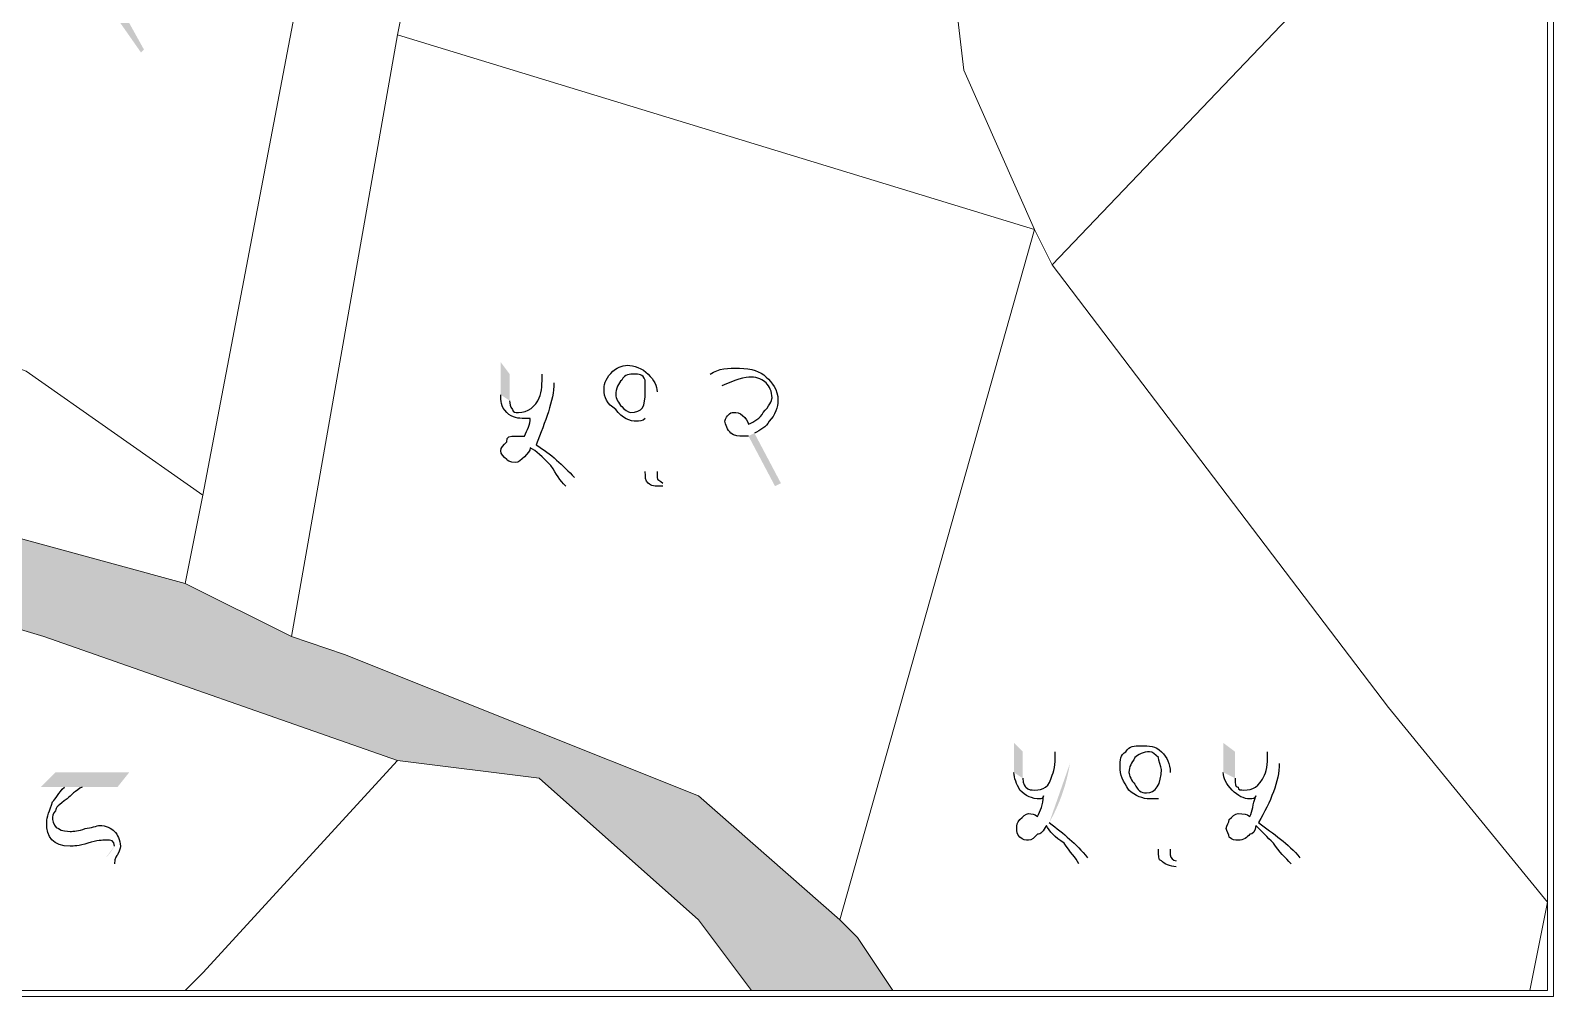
# Model space of a CAD drawing. Header units: metres. Extents: x 345912 to 349030, y 3061206 to 3061792.
# Drawn here: x 346943.63 to 346969.87, y 3061317.05 to 3061333.69 of the extents above; entities that cross this region are included whole.
import ezdxf

# ---------------------------------------------------------------- set-up
doc = ezdxf.new("R2010")
doc.units = ezdxf.units.M
doc.header["$MEASUREMENT"] = 0
doc.layers.add('PDF4_Geometry', color=7, linetype='Continuous')
doc.layers.add('PDF4_Solid Fills', color=7, linetype='Continuous')

msp = doc.modelspace()

# ---------------------------------------------------------------- hatches: boundary and pattern name
at = {"layer": 'PDF4_Solid Fills', "true_color": 0xc3c3c3, "transparency": 33554531}
h = msp.add_hatch(color=9, dxfattribs=at)
h.paths.add_polyline_path([(346861.86867, 3061355.56042), (346855.77267, 3061355.25562), (346854.85827, 3061364.39962), (346853.94387, 3061369.58122), (346859.73507, 3061370.80042), (346860.03987, 3061370.80042), (346860.95427, 3061365.61882), (346861.25907, 3061361.65642)], flags=0)
h.paths.add_polyline_path([(346864.00227, 3061332.39562), (346857.60147, 3061332.09083), (346856.68707, 3061342.14922), (346863.08787, 3061342.14922)], flags=0)
h.paths.add_polyline_path([(346838.09427, 3061366.83802), (346831.99827, 3061365.61882), (346831.08387, 3061365.31402), (346823.46387, 3061364.09482), (346814.01507, 3061362.26602), (346813.71028, 3061362.26602), (346791.45988, 3061357.99882), (346792.37427, 3061364.09482), (346811.27187, 3061367.75243), (346820.72067, 3061369.27642), (346829.55987, 3061371.10522), (346838.70387, 3061372.62922)], flags=0)
h.paths.add_polyline_path([(346867.65987, 3061372.32442), (346864.30707, 3061371.71482), (346864.30707, 3061372.01962), (346864.00227, 3061374.76282), (346867.35507, 3061375.37243)], flags=0)
h.paths.add_polyline_path([(346853.94387, 3061369.58122), (346845.71427, 3061368.05722), (346845.40947, 3061368.05722), (346845.10467, 3061368.05722), (346844.49507, 3061367.75243), (346838.09427, 3061366.83802), (346838.70387, 3061372.62922), (346849.06707, 3061374.76282), (346849.37187, 3061374.76282), (346849.67667, 3061375.06762), (346849.98147, 3061375.06762), (346850.28627, 3061375.06762), (346852.72467, 3061375.67722)], flags=0)
h.paths.add_polyline_path([(346859.73507, 3061370.80042), (346853.94387, 3061369.58122), (346852.72467, 3061375.67722), (346856.99187, 3061376.59162), (346858.82067, 3061376.89642), (346859.43027, 3061371.10522)], flags=0)
h.paths.add_polyline_path([(346864.00227, 3061374.76282), (346864.30707, 3061372.01962), (346864.30707, 3061371.71482), (346859.73507, 3061370.80042), (346859.43027, 3061371.10522), (346858.82067, 3061376.89642), (346860.95427, 3061377.20123), (346863.69747, 3061377.50603), (346863.69747, 3061376.89642)], flags=0)
h.paths.add_polyline_path([(346867.35507, 3061375.37243), (346864.00227, 3061374.76282), (346863.69747, 3061376.89642), (346863.69747, 3061377.50603), (346867.05027, 3061378.11562)], flags=0)
h.paths.add_polyline_path([(346956.05188, 3061317.15562), (346955.13748, 3061318.37482), (346952.39427, 3061320.81322), (346949.95587, 3061321.11802), (346943.85987, 3061323.25162), (346934.71587, 3061325.99482), (346928.01028, 3061327.51882), (346922.82867, 3061327.51882), (346919.78067, 3061327.21402), (346917.64707, 3061326.29962), (346909.41747, 3061322.03243), (346903.32147, 3061317.76522), (346901.18787, 3061317.15562), (346787.49747, 3061317.15562), (346787.19267, 3061318.37482), (346787.19267, 3061320.50842), (346788.10707, 3061333.91962), (346788.41187, 3061335.74842), (346788.41187, 3061342.14922), (346788.71668, 3061350.37882), (346789.63107, 3061357.08442), (346790.54547, 3061360.74202), (346790.54547, 3061366.22842), (346791.45988, 3061369.58122), (346794.50787, 3061379.03002), (346793.89827, 3061382.07802), (346793.59348, 3061382.99243), (346790.54547, 3061391.83162), (346787.19267, 3061402.80443), (346782.92547, 3061416.52042), (346782.92547, 3061419.87322), (346782.92547, 3061427.18843), (346780.18227, 3061437.55162), (346778.04867, 3061448.82923), (346775.30547, 3061457.36363), (346773.78147, 3061460.41162), (346770.73347, 3061464.06923), (346767.07587, 3061467.72682), (346763.11347, 3061473.51802), (346756.40787, 3061482.66203), (346754.88388, 3061486.31962), (346748.78787, 3061488.45322), (346744.82547, 3061489.36763), (346745.73987, 3061490.58682), (346754.57907, 3061487.84363), (346755.18867, 3061488.75802), (346754.57907, 3061494.24442), (346751.22627, 3061506.13162), (346747.56867, 3061512.83722), (346749.39748, 3061514.05643), (346753.35987, 3061506.43643), (346754.57907, 3061501.86442), (346756.71267, 3061492.72042), (346757.32227, 3061484.79563), (346760.37028, 3061481.13802), (346761.89427, 3061478.39483), (346767.07587, 3061470.77483), (346772.56227, 3061464.37402), (346775.00067, 3061461.02123), (346778.04867, 3061454.62042), (346780.18227, 3061447.00042), (346780.79187, 3061442.42843), (346784.44948, 3061428.10282), (346785.05907, 3061419.87322), (346785.36387, 3061417.13002), (346789.93587, 3061400.67083), (346795.11747, 3061386.04042), (346796.03187, 3061382.07802), (346795.42227, 3061375.67722), (346792.67907, 3061367.14282), (346792.37427, 3061364.09482), (346791.45988, 3061357.99882), (346791.15507, 3061353.73162), (346790.24067, 3061345.19722), (346789.93587, 3061333.61482), (346789.93587, 3061332.70042), (346789.63107, 3061331.48123), (346789.32628, 3061325.69002), (346789.02147, 3061321.42283), (346789.32628, 3061318.98443), (346789.63107, 3061317.15562), (346895.09187, 3061317.15562), (346896.00627, 3061317.46042), (346900.57827, 3061318.67962), (346905.45507, 3061320.81322), (346908.80787, 3061323.25162), (346916.12308, 3061327.21402), (346916.73267, 3061327.51882), (346917.64707, 3061327.82362), (346920.69507, 3061328.73802), (346927.70547, 3061328.73802), (346936.23988, 3061326.90923), (346946.29828, 3061324.16603), (346948.12707, 3061323.25162), (346949.04147, 3061322.94682), (346955.13748, 3061320.50842), (346957.57587, 3061318.37482), (346957.88067, 3061318.07002), (346958.49028, 3061317.15562)], flags=0)
h.paths.add_polyline_path([(346863.08787, 3061342.14922), (346856.68707, 3061342.14922), (346855.77267, 3061355.25562), (346861.86867, 3061355.56042), (346862.17347, 3061353.73162), (346862.78307, 3061343.97802)], flags=0)
h = msp.add_hatch(color=9, dxfattribs=at)
h.paths.add_polyline_path([(346861.86867, 3061355.56042), (346855.77267, 3061355.25562), (346854.85827, 3061364.39962), (346853.94387, 3061369.58122), (346859.73507, 3061370.80042), (346860.03987, 3061370.80042), (346860.95427, 3061365.61882), (346861.25907, 3061361.65642)], flags=0)
h.paths.add_polyline_path([(346864.00227, 3061332.39562), (346857.60147, 3061332.09083), (346856.68707, 3061342.14922), (346863.08787, 3061342.14922)], flags=0)
h.paths.add_polyline_path([(346838.09427, 3061366.83802), (346831.99827, 3061365.61882), (346831.08387, 3061365.31402), (346823.46387, 3061364.09482), (346814.01507, 3061362.26602), (346813.71028, 3061362.26602), (346791.45988, 3061357.99882), (346792.37427, 3061364.09482), (346811.27187, 3061367.75243), (346820.72067, 3061369.27642), (346829.55987, 3061371.10522), (346838.70387, 3061372.62922)], flags=0)
h.paths.add_polyline_path([(346867.65987, 3061372.32442), (346864.30707, 3061371.71482), (346864.30707, 3061372.01962), (346864.00227, 3061374.76282), (346867.35507, 3061375.37243)], flags=0)
h.paths.add_polyline_path([(346853.94387, 3061369.58122), (346845.71427, 3061368.05722), (346845.40947, 3061368.05722), (346845.10467, 3061368.05722), (346844.49507, 3061367.75243), (346838.09427, 3061366.83802), (346838.70387, 3061372.62922), (346849.06707, 3061374.76282), (346849.37187, 3061374.76282), (346849.67667, 3061375.06762), (346849.98147, 3061375.06762), (346850.28627, 3061375.06762), (346852.72467, 3061375.67722)], flags=0)
h.paths.add_polyline_path([(346859.73507, 3061370.80042), (346853.94387, 3061369.58122), (346852.72467, 3061375.67722), (346856.99187, 3061376.59162), (346858.82067, 3061376.89642), (346859.43027, 3061371.10522)], flags=0)
h.paths.add_polyline_path([(346864.00227, 3061374.76282), (346864.30707, 3061372.01962), (346864.30707, 3061371.71482), (346859.73507, 3061370.80042), (346859.43027, 3061371.10522), (346858.82067, 3061376.89642), (346860.95427, 3061377.20123), (346863.69747, 3061377.50603), (346863.69747, 3061376.89642)], flags=0)
h.paths.add_polyline_path([(346867.35507, 3061375.37243), (346864.00227, 3061374.76282), (346863.69747, 3061376.89642), (346863.69747, 3061377.50603), (346867.05027, 3061378.11562)], flags=0)
h.paths.add_polyline_path([(346956.05188, 3061317.15562), (346955.13748, 3061318.37482), (346952.39427, 3061320.81322), (346949.95587, 3061321.11802), (346943.85987, 3061323.25162), (346934.71587, 3061325.99482), (346928.01028, 3061327.51882), (346922.82867, 3061327.51882), (346919.78067, 3061327.21402), (346917.64707, 3061326.29962), (346909.41747, 3061322.03243), (346903.32147, 3061317.76522), (346901.18787, 3061317.15562), (346787.49747, 3061317.15562), (346787.19267, 3061318.37482), (346787.19267, 3061320.50842), (346788.10707, 3061333.91962), (346788.41187, 3061335.74842), (346788.41187, 3061342.14922), (346788.71668, 3061350.37882), (346789.63107, 3061357.08442), (346790.54547, 3061360.74202), (346790.54547, 3061366.22842), (346791.45988, 3061369.58122), (346794.50787, 3061379.03002), (346793.89827, 3061382.07802), (346793.59348, 3061382.99243), (346790.54547, 3061391.83162), (346787.19267, 3061402.80443), (346782.92547, 3061416.52042), (346782.92547, 3061419.87322), (346782.92547, 3061427.18843), (346780.18227, 3061437.55162), (346778.04867, 3061448.82923), (346775.30547, 3061457.36363), (346773.78147, 3061460.41162), (346770.73347, 3061464.06923), (346767.07587, 3061467.72682), (346763.11347, 3061473.51802), (346756.40787, 3061482.66203), (346754.88388, 3061486.31962), (346748.78787, 3061488.45322), (346744.82547, 3061489.36763), (346745.73987, 3061490.58682), (346754.57907, 3061487.84363), (346755.18867, 3061488.75802), (346754.57907, 3061494.24442), (346751.22627, 3061506.13162), (346747.56867, 3061512.83722), (346749.39748, 3061514.05643), (346753.35987, 3061506.43643), (346754.57907, 3061501.86442), (346756.71267, 3061492.72042), (346757.32227, 3061484.79563), (346760.37028, 3061481.13802), (346761.89427, 3061478.39483), (346767.07587, 3061470.77483), (346772.56227, 3061464.37402), (346775.00067, 3061461.02123), (346778.04867, 3061454.62042), (346780.18227, 3061447.00042), (346780.79187, 3061442.42843), (346784.44948, 3061428.10282), (346785.05907, 3061419.87322), (346785.36387, 3061417.13002), (346789.93587, 3061400.67083), (346795.11747, 3061386.04042), (346796.03187, 3061382.07802), (346795.42227, 3061375.67722), (346792.67907, 3061367.14282), (346792.37427, 3061364.09482), (346791.45988, 3061357.99882), (346791.15507, 3061353.73162), (346790.24067, 3061345.19722), (346789.93587, 3061333.61482), (346789.93587, 3061332.70042), (346789.63107, 3061331.48123), (346789.32628, 3061325.69002), (346789.02147, 3061321.42283), (346789.32628, 3061318.98443), (346789.63107, 3061317.15562), (346895.09187, 3061317.15562), (346896.00627, 3061317.46042), (346900.57827, 3061318.67962), (346905.45507, 3061320.81322), (346908.80787, 3061323.25162), (346916.12308, 3061327.21402), (346916.73267, 3061327.51882), (346917.64707, 3061327.82362), (346920.69507, 3061328.73802), (346927.70547, 3061328.73802), (346936.23988, 3061326.90923), (346946.29828, 3061324.16603), (346948.12707, 3061323.25162), (346949.04147, 3061322.94682), (346955.13748, 3061320.50842), (346957.57587, 3061318.37482), (346957.88067, 3061318.07002), (346958.49028, 3061317.15562)], flags=0)
h.paths.add_polyline_path([(346863.08787, 3061342.14922), (346856.68707, 3061342.14922), (346855.77267, 3061355.25562), (346861.86867, 3061355.56042), (346862.17347, 3061353.73162), (346862.78307, 3061343.97802)], flags=0)
at = {"layer": 'PDF4_Solid Fills', "transparency": 33554559}
h = msp.add_hatch(color=256, dxfattribs=at)
h.paths.add_polyline_path([(346941.57387, 3061335.24042), (346941.77707, 3061335.08802)], flags=0)
h.paths.add_polyline_path([(346942.13267, 3061333.46242), (346941.98027, 3061333.31002)], flags=0)
h.paths.add_polyline_path([(346940.81187, 3061334.88482), (346940.81187, 3061335.44362), (346941.01507, 3061335.24042), (346941.01507, 3061334.78322)], flags=0)
h.paths.add_polyline_path([(346943.55507, 3061334.88482), (346943.55507, 3061333.56402)], flags=0)
h.paths.add_polyline_path([(346943.60587, 3061333.36082), (346943.60587, 3061333.31002)], flags=0)
h.paths.add_polyline_path([(346944.72347, 3061335.13882), (346944.46947, 3061335.34202), (346944.92667, 3061335.34202)], flags=0)
h.paths.add_polyline_path([(346945.33307, 3061333.81802), (346945.58707, 3061333.36082), (346945.53627, 3061333.31002), (346945.18067, 3061333.81802)], flags=0)
h.paths.add_polyline_path([(346944.87587, 3061334.52922), (346944.62187, 3061334.73242), (346945.18067, 3061334.73242)], flags=0)
h = msp.add_hatch(color=256, dxfattribs=at)
h.paths.add_polyline_path([(346952.44508, 3061327.77284), (346952.64828, 3061327.62044)], flags=0)
h.paths.add_polyline_path([(346953.00388, 3061325.99484), (346952.85148, 3061325.84244)], flags=0)
h.paths.add_polyline_path([(346951.73388, 3061327.41724), (346951.73388, 3061327.97604), (346951.88628, 3061327.77284), (346951.88628, 3061327.31564)], flags=0)
h.paths.add_polyline_path([(346954.42628, 3061327.46804), (346954.42628, 3061326.09644)], flags=0)
h.paths.add_polyline_path([(346954.52788, 3061325.89324), (346954.52788, 3061325.84244)], flags=0)
h.paths.add_polyline_path([(346955.54388, 3061327.56964), (346955.34068, 3061327.77284)], flags=0)
h.paths.add_polyline_path([(346956.10268, 3061326.75684), (346956.55988, 3061325.89324), (346956.45828, 3061325.84244), (346956.00108, 3061326.70604)], flags=0)
h = msp.add_hatch(color=256, dxfattribs=at)
h.paths.add_polyline_path([(346961.28427, 3061321.27042), (346961.53827, 3061321.06722)], flags=0)
h.paths.add_polyline_path([(346961.18267, 3061320.05122, 0.08894398), (346961.53827, 3061321.06722)], flags=0)
h.paths.add_polyline_path([(346961.84307, 3061319.44162), (346961.69067, 3061319.34002)], flags=0)
h.paths.add_polyline_path([(346960.57307, 3061320.91482), (346960.57307, 3061321.42282), (346960.72547, 3061321.27042), (346960.72547, 3061320.81322)], flags=0)
h.paths.add_polyline_path([(346963.26547, 3061320.91482), (346963.26547, 3061319.59402)], flags=0)
h.paths.add_polyline_path([(346963.36707, 3061319.39082), (346963.36707, 3061319.28922)], flags=0)
h.paths.add_polyline_path([(346964.94187, 3061321.27042), (346965.14507, 3061321.06722)], flags=0)
h.paths.add_polyline_path([(346965.50067, 3061319.44162), (346965.34827, 3061319.34002)], flags=0)
h.paths.add_polyline_path([(346964.17987, 3061320.91482), (346964.17987, 3061321.42282), (346964.38307, 3061321.27042), (346964.38307, 3061320.81322)], flags=0)
h = msp.add_hatch(color=256, dxfattribs=at)
h.paths.add_polyline_path([(346941.06587, 3061320.66084), (346941.06587, 3061319.34004)], flags=0)
h.paths.add_polyline_path([(346941.16747, 3061319.13684), (346941.16747, 3061319.08604)], flags=0)
h.paths.add_polyline_path([(346944.21547, 3061320.66084), (346943.80907, 3061320.66084), (346944.06307, 3061320.91484), (346945.33307, 3061320.91484), (346945.12987, 3061320.66084), (346944.52027, 3061320.66084)], flags=0)
h.paths.add_polyline_path([(346945.07907, 3061319.34004), (346944.92667, 3061319.44164)], flags=0)
h.paths.add_polyline_path([(346944.92667, 3061319.44164, 0.07278312), (346945.07907, 3061319.64484)], flags=0)

# ---------------------------------------------------------------- linework, layer by layer
at = {"layer": 'PDF4_Geometry', "lineweight": 13}
msp.add_lwpolyline([(346742.03148, 3061540.87883), (346969.86948, 3061540.87883), (346969.86948, 3061317.05403), (346742.03148, 3061317.05403)], close=True, dxfattribs=at)
at = {"layer": 'PDF4_Geometry', "lineweight": 9}
for points in [[(346940.81188, 3061343.97803), (346941.42147, 3061343.67322), (346942.03107, 3061343.67322), (346942.33587, 3061343.36844), (346942.64068, 3061343.36844), (346949.65107, 3061340.32042), (346951.17508, 3061339.71083), (346949.95587, 3061333.61483), (346948.12707, 3061323.25164), (346946.29827, 3061324.16602), (346946.60308, 3061325.69004), (346949.04147, 3061338.49164), (346936.84948, 3061343.97803), (346937.15427, 3061345.50203)], [(346940.81188, 3061343.97803), (346941.42147, 3061343.67322), (346942.03107, 3061343.67322), (346942.33587, 3061343.36844), (346942.64068, 3061343.36844), (346949.65107, 3061340.32042), (346951.17508, 3061339.71083), (346949.95587, 3061333.61483), (346948.12707, 3061323.25164), (346946.29827, 3061324.16602), (346946.60308, 3061325.69004), (346949.04147, 3061338.49164), (346936.84948, 3061343.97803), (346937.15427, 3061345.50203)], [(346946.60308, 3061325.69004), (346943.55508, 3061327.82363), (346937.76387, 3061329.95724), (346939.59267, 3061338.79643), (346937.76387, 3061339.40602), (346937.76387, 3061339.71083), (346936.84948, 3061343.97803), (346949.04147, 3061338.49164)], [(346946.60308, 3061325.69004), (346943.55508, 3061327.82363), (346937.76387, 3061329.95724), (346939.59267, 3061338.79643), (346937.76387, 3061339.40602), (346937.76387, 3061339.71083), (346936.84948, 3061343.97803), (346949.04147, 3061338.49164)], [(346955.44228, 3061338.79643), (346959.09987, 3061338.18683), (346959.70948, 3061333.00523), (346960.92867, 3061330.26203), (346949.95587, 3061333.61483), (346951.17508, 3061339.71083)], [(346955.44228, 3061338.79643), (346959.09987, 3061338.18683), (346959.70948, 3061333.00523), (346960.92867, 3061330.26203), (346949.95587, 3061333.61483), (346951.17508, 3061339.71083)], [(346969.76788, 3061318.67963), (346967.02468, 3061322.03243), (346961.23348, 3061329.65243), (346967.63427, 3061336.35803), (346967.93908, 3061336.66284), (346969.76788, 3061338.79643)], [(346969.76788, 3061318.67963), (346967.02468, 3061322.03243), (346961.23348, 3061329.65243), (346967.63427, 3061336.35803), (346967.93908, 3061336.66284), (346969.76788, 3061338.79643)], [(346961.53827, 3061337.57724), (346967.63427, 3061336.35803), (346961.23348, 3061329.65243), (346960.92867, 3061330.26203), (346959.70948, 3061333.00523), (346959.09987, 3061338.18683)], [(346961.53827, 3061337.57724), (346967.63427, 3061336.35803), (346961.23348, 3061329.65243), (346960.92867, 3061330.26203), (346959.70948, 3061333.00523), (346959.09987, 3061338.18683)], [(346960.92867, 3061330.26203), (346957.57587, 3061318.37483), (346955.13748, 3061320.50844), (346949.04147, 3061322.94683), (346948.12707, 3061323.25164), (346949.95587, 3061333.61483)], [(346960.92867, 3061330.26203), (346957.57587, 3061318.37483), (346955.13748, 3061320.50844), (346949.04147, 3061322.94683), (346948.12707, 3061323.25164), (346949.95587, 3061333.61483)], [(346936.54468, 3061330.26203), (346937.76387, 3061329.95724), (346943.55508, 3061327.82363), (346946.60308, 3061325.69004), (346946.29827, 3061324.16602), (346936.23987, 3061326.90923), (346927.70547, 3061328.73803), (346920.69508, 3061328.73803), (346917.64707, 3061327.82363), (346916.73267, 3061327.51884), (346916.12308, 3061331.78602), (346917.64707, 3061332.09083), (346925.26707, 3061332.39564), (346932.58228, 3061331.17643)], [(346936.54468, 3061330.26203), (346937.76387, 3061329.95724), (346943.55508, 3061327.82363), (346946.60308, 3061325.69004), (346946.29827, 3061324.16602), (346936.23987, 3061326.90923), (346927.70547, 3061328.73803), (346920.69508, 3061328.73803), (346917.64707, 3061327.82363), (346916.73267, 3061327.51884), (346916.12308, 3061331.78602), (346917.64707, 3061332.09083), (346925.26707, 3061332.39564), (346932.58228, 3061331.17643)], [(346961.23348, 3061329.65243), (346967.02468, 3061322.03243), (346969.76788, 3061318.67963), (346969.46308, 3061317.15564), (346958.49028, 3061317.15564), (346957.88068, 3061318.07004), (346957.57587, 3061318.37483), (346960.92867, 3061330.26203)], [(346961.23348, 3061329.65243), (346967.02468, 3061322.03243), (346969.76788, 3061318.67963), (346969.46308, 3061317.15564), (346958.49028, 3061317.15564), (346957.88068, 3061318.07004), (346957.57587, 3061318.37483), (346960.92867, 3061330.26203)], [(346949.95587, 3061321.11803), (346946.60308, 3061317.46042), (346946.29827, 3061317.15564), (346943.25028, 3061317.15564), (346939.28788, 3061318.98444), (346931.36308, 3061322.03243), (346924.65748, 3061322.94683), (346918.86628, 3061322.33724), (346913.68468, 3061317.15564), (346901.18788, 3061317.15564), (346903.32147, 3061317.76523), (346909.41748, 3061322.03243), (346917.64707, 3061326.29963), (346919.78068, 3061327.21403), (346922.82867, 3061327.51884), (346928.01028, 3061327.51884), (346934.71587, 3061325.99483), (346943.85987, 3061323.25164)], [(346949.95587, 3061321.11803), (346946.60308, 3061317.46042), (346946.29827, 3061317.15564), (346943.25028, 3061317.15564), (346939.28788, 3061318.98444), (346931.36308, 3061322.03243), (346924.65748, 3061322.94683), (346918.86628, 3061322.33724), (346913.68468, 3061317.15564), (346901.18788, 3061317.15564), (346903.32147, 3061317.76523), (346909.41748, 3061322.03243), (346917.64707, 3061326.29963), (346919.78068, 3061327.21403), (346922.82867, 3061327.51884), (346928.01028, 3061327.51884), (346934.71587, 3061325.99483), (346943.85987, 3061323.25164)], [(346946.29827, 3061317.15564), (346946.60308, 3061317.46042), (346949.95587, 3061321.11803), (346952.39427, 3061320.81322), (346955.13748, 3061318.37483), (346956.05188, 3061317.15564)], [(346946.29827, 3061317.15564), (346946.60308, 3061317.46042), (346949.95587, 3061321.11803), (346952.39427, 3061320.81322), (346955.13748, 3061318.37483), (346956.05188, 3061317.15564)], [(346969.46308, 3061317.15564), (346969.76788, 3061318.67963), (346969.76788, 3061317.15564)], [(346969.46308, 3061317.15564), (346969.76788, 3061318.67963), (346969.76788, 3061317.15564)]]:
    msp.add_lwpolyline(points, close=True, dxfattribs=at)
msp.add_lwpolyline([(346920.69507, 3061328.73802), (346927.70547, 3061328.73802), (346936.23988, 3061326.90923), (346946.29828, 3061324.16603), (346948.12707, 3061323.25162), (346949.04147, 3061322.94682), (346955.13748, 3061320.50842), (346957.57587, 3061318.37482), (346957.88067, 3061318.07002), (346958.49028, 3061317.15562), (346956.05188, 3061317.15562), (346955.13748, 3061318.37482), (346952.39427, 3061320.81322), (346949.95587, 3061321.11802), (346943.85987, 3061323.25162), (346934.71587, 3061325.99482), (346928.01028, 3061327.51882), (346922.82867, 3061327.51882)], dxfattribs=at)
msp.add_lwpolyline([(346920.69507, 3061328.73802), (346927.70547, 3061328.73802), (346936.23988, 3061326.90923), (346946.29828, 3061324.16603), (346948.12707, 3061323.25162), (346949.04147, 3061322.94682), (346955.13748, 3061320.50842), (346957.57587, 3061318.37482), (346957.88067, 3061318.07002), (346958.49028, 3061317.15562), (346956.05188, 3061317.15562), (346955.13748, 3061318.37482), (346952.39427, 3061320.81322), (346949.95587, 3061321.11802), (346943.85987, 3061323.25162), (346934.71587, 3061325.99482), (346928.01028, 3061327.51882), (346922.82867, 3061327.51882)], dxfattribs=at)
at = {"layer": 'PDF4_Geometry', "lineweight": 25}
for points in [[(346952.39428, 3061327.36644), (346952.44508, 3061327.46804), (346952.44508, 3061327.62044), (346952.44508, 3061327.77284)], [(346953.51188, 3061327.51884), (346953.51188, 3061327.62044), (346953.56268, 3061327.72204), (346953.66428, 3061327.82364)], [(346953.66428, 3061327.82364), (346953.71508, 3061327.87444), (346953.81668, 3061327.92524), (346953.91828, 3061327.92524)], [(346954.01988, 3061327.77284), (346953.96908, 3061327.77284), (346953.86748, 3061327.77284), (346953.81668, 3061327.67124)], [(346953.91828, 3061327.92524), (346954.01988, 3061327.92524), (346954.17228, 3061327.87444), (346954.27388, 3061327.77284)], [(346954.22308, 3061327.67124), (346954.17228, 3061327.77284), (346954.12148, 3061327.77284), (346954.01988, 3061327.77284)], [(346954.27388, 3061327.77284), (346954.37548, 3061327.67124), (346954.42628, 3061327.56964), (346954.42628, 3061327.46804)], [(346955.34068, 3061327.77284), (346955.49308, 3061327.87444), (346955.64548, 3061327.87444), (346955.84868, 3061327.87444)], [(346956.05188, 3061327.72204), (346955.95028, 3061327.72204), (346955.74708, 3061327.67124), (346955.54388, 3061327.56964)], [(346955.84868, 3061327.87444), (346956.05188, 3061327.87444), (346956.20428, 3061327.82364), (346956.30588, 3061327.72204)], [(346956.30588, 3061327.62044), (346956.25508, 3061327.67124), (346956.15348, 3061327.72204), (346956.05188, 3061327.72204)], [(346956.30588, 3061327.72204), (346956.40748, 3061327.62044), (346956.50908, 3061327.51884), (346956.50908, 3061327.31564)], [(346951.83548, 3061327.11244), (346951.73388, 3061327.21404), (346951.73388, 3061327.31564), (346951.73388, 3061327.41724)], [(346952.64828, 3061327.62044), (346952.64828, 3061327.31564), (346952.49588, 3061326.96004), (346952.34348, 3061326.55364)], [(346953.71508, 3061327.16324), (346953.56268, 3061327.26484), (346953.51188, 3061327.36644), (346953.51188, 3061327.51884)], [(346953.81668, 3061327.67124), (346953.76588, 3061327.62044), (346953.71508, 3061327.51884), (346953.71508, 3061327.41724)], [(346953.71508, 3061327.41724), (346953.71508, 3061327.36644), (346953.76588, 3061327.26484), (346953.81668, 3061327.21404)], [(346953.96908, 3061327.11244), (346954.17228, 3061327.11244), (346954.22308, 3061327.21404), (346954.22308, 3061327.46804)], [(346954.22308, 3061327.46804), (346954.22308, 3061327.56964), (346954.22308, 3061327.62044), (346954.22308, 3061327.67124)], [(346956.40748, 3061327.36644), (346956.40748, 3061327.46804), (346956.35668, 3061327.56964), (346956.30588, 3061327.62044)], [(346951.88628, 3061327.31564), (346951.88628, 3061327.26484), (346951.88628, 3061327.21404), (346951.93708, 3061327.16324)], [(346951.93708, 3061327.16324), (346951.93708, 3061327.11244), (346951.98788, 3061327.11244), (346952.03868, 3061327.11244)], [(346952.03868, 3061327.11244), (346952.19108, 3061327.11244), (346952.34348, 3061327.21404), (346952.39428, 3061327.36644)], [(346954.07068, 3061326.96004), (346953.96908, 3061326.96004), (346953.81668, 3061327.01084), (346953.71508, 3061327.16324)], [(346953.81668, 3061327.21404), (346953.86748, 3061327.16324), (346953.91828, 3061327.11244), (346953.96908, 3061327.11244)], [(346956.25508, 3061327.11244), (346956.35668, 3061327.21404), (346956.40748, 3061327.31564), (346956.40748, 3061327.36644)], [(346956.50908, 3061327.31564), (346956.50908, 3061327.21404), (346956.45828, 3061327.06164), (346956.35668, 3061326.96004)], [(346952.14028, 3061327.01084), (346952.03868, 3061327.01084), (346951.93708, 3061327.01084), (346951.83548, 3061327.11244)], [(346952.14028, 3061326.70604), (346952.19108, 3061326.80764), (346952.24188, 3061326.90924), (346952.24188, 3061327.01084)], [(346952.24188, 3061327.01084), (346952.24188, 3061327.01084), (346952.19108, 3061327.01084), (346952.14028, 3061327.01084)], [(346954.22308, 3061327.01084), (346954.17228, 3061326.96004), (346954.12148, 3061326.96004), (346954.07068, 3061326.96004)], [(346955.59468, 3061326.96004), (346955.59468, 3061327.01084), (346955.64548, 3061327.06164), (346955.64548, 3061327.06164)], [(346955.69628, 3061326.75684), (346955.64548, 3061326.80764), (346955.59468, 3061326.90924), (346955.59468, 3061326.96004)], [(346955.64548, 3061327.06164), (346955.69628, 3061327.11244), (346955.69628, 3061327.11244), (346955.74708, 3061327.11244)], [(346955.74708, 3061327.11244), (346955.79788, 3061327.11244), (346955.84868, 3061327.11244), (346955.89948, 3061327.06164)], [(346955.89948, 3061327.06164), (346955.95028, 3061327.01084), (346956.00108, 3061326.96004), (346956.00108, 3061326.90924)], [(346956.00108, 3061326.90924), (346956.10268, 3061326.96004), (346956.20428, 3061327.01084), (346956.25508, 3061327.11244)], [(346956.35668, 3061326.96004), (346956.30588, 3061326.85844), (346956.20428, 3061326.80764), (346956.10268, 3061326.75684)], [(346951.83548, 3061326.60444), (346951.83548, 3061326.70604), (346951.88628, 3061326.70604), (346951.98788, 3061326.70604)], [(346951.98788, 3061326.70604), (346952.03868, 3061326.70604), (346952.08948, 3061326.70604), (346952.14028, 3061326.70604)], [(346955.89948, 3061326.70604), (346955.84868, 3061326.70604), (346955.74708, 3061326.70604), (346955.69628, 3061326.75684)], [(346956.00108, 3061326.70604), (346955.95028, 3061326.70604), (346955.95028, 3061326.70604), (346955.89948, 3061326.70604)], [(346951.73388, 3061326.45204), (346951.73388, 3061326.50284), (346951.78468, 3061326.55364), (346951.83548, 3061326.60444)], [(346951.83548, 3061326.29964), (346951.78468, 3061326.35044), (346951.73388, 3061326.40124), (346951.73388, 3061326.45204)], [(346952.24188, 3061326.50284), (346952.24188, 3061326.45204), (346952.19108, 3061326.40124), (346952.14028, 3061326.35044)], [(346952.59748, 3061326.19804), (346952.44508, 3061326.35044), (346952.34348, 3061326.45204), (346952.24188, 3061326.50284)], [(346952.34348, 3061326.55364), (346952.59748, 3061326.40124), (346952.80068, 3061326.19804), (346953.00388, 3061325.99484)], [(346951.98788, 3061326.24884), (346951.88628, 3061326.24884), (346951.83548, 3061326.29964), (346951.83548, 3061326.29964)], [(346952.14028, 3061326.35044), (346952.08948, 3061326.29964), (346952.03868, 3061326.24884), (346951.98788, 3061326.24884)], [(346952.85148, 3061325.84244), (346952.74988, 3061325.94404), (346952.69908, 3061326.04564), (346952.59748, 3061326.19804)], [(346954.27388, 3061325.89324), (346954.22308, 3061325.94404), (346954.22308, 3061325.99484), (346954.22308, 3061326.09644)], [(346954.52788, 3061325.84244), (346954.37548, 3061325.84244), (346954.32468, 3061325.84244), (346954.27388, 3061325.89324)], [(346954.42628, 3061326.09644), (346954.42628, 3061326.04564), (346954.42628, 3061325.99484), (346954.42628, 3061325.99484)], [(346954.42628, 3061325.99484), (346954.42628, 3061325.94404), (346954.47708, 3061325.94404), (346954.52788, 3061325.89324)], [(346961.23347, 3061320.86402), (346961.28427, 3061320.96562), (346961.28427, 3061321.11802), (346961.28427, 3061321.27042)], [(346962.40187, 3061321.01642), (346962.40187, 3061321.11802), (346962.40187, 3061321.21962), (346962.50347, 3061321.27042)], [(346962.50347, 3061321.27042), (346962.55427, 3061321.37202), (346962.65587, 3061321.37202), (346962.75747, 3061321.37202)], [(346962.65587, 3061321.16882), (346962.60507, 3061321.06722), (346962.55427, 3061321.01642), (346962.55427, 3061320.91482)], [(346962.90987, 3061321.27042), (346962.80827, 3061321.27042), (346962.70667, 3061321.21962), (346962.65587, 3061321.16882)], [(346962.75747, 3061321.37202), (346962.90987, 3061321.37202), (346963.01147, 3061321.37202), (346963.11307, 3061321.27042)], [(346963.06227, 3061321.16882), (346963.01147, 3061321.21962), (346962.96067, 3061321.27042), (346962.90987, 3061321.27042)], [(346963.11307, 3061320.96562), (346963.11307, 3061321.01642), (346963.06227, 3061321.11802), (346963.06227, 3061321.16882)], [(346963.11307, 3061321.27042), (346963.21467, 3061321.16882), (346963.26547, 3061321.06722), (346963.26547, 3061320.91482)], [(346964.89107, 3061320.86402), (346964.94187, 3061320.96562), (346964.94187, 3061321.11802), (346964.94187, 3061321.27042)], [(346960.67467, 3061320.61002), (346960.62387, 3061320.71162), (346960.57307, 3061320.81322), (346960.57307, 3061320.91482)], [(346960.92867, 3061320.61002), (346961.08107, 3061320.61002), (346961.18267, 3061320.66082), (346961.23347, 3061320.86402)], [(346962.55427, 3061320.61002), (346962.45267, 3061320.76242), (346962.40187, 3061320.86402), (346962.40187, 3061321.01642)], [(346962.55427, 3061320.91482), (346962.55427, 3061320.86402), (346962.60507, 3061320.76242), (346962.65587, 3061320.71162)], [(346962.85907, 3061320.55922), (346963.01147, 3061320.55922), (346963.11307, 3061320.71162), (346963.11307, 3061320.96562)], [(346964.33227, 3061320.61002), (346964.23067, 3061320.71162), (346964.17987, 3061320.81322), (346964.17987, 3061320.91482)], [(346964.53547, 3061320.61002), (346964.68787, 3061320.61002), (346964.78947, 3061320.66082), (346964.89107, 3061320.86402)], [(346965.14507, 3061321.06722), (346965.14507, 3061320.76242), (346964.99267, 3061320.40682), (346964.78947, 3061320.05122)], [(346944.01227, 3061320.40684), (346944.06307, 3061320.45764), (346944.11387, 3061320.55924), (346944.21547, 3061320.66084)], [(346944.52027, 3061320.66084), (346944.41867, 3061320.61004), (346944.31707, 3061320.50844), (346944.26627, 3061320.45764)], [(346961.03027, 3061320.45762), (346960.87787, 3061320.45762), (346960.77627, 3061320.50842), (346960.67467, 3061320.61002)], [(346960.72547, 3061320.81322), (346960.72547, 3061320.71162), (346960.77627, 3061320.66082), (346960.77627, 3061320.66082)], [(346960.77627, 3061320.66082), (346960.82707, 3061320.61002), (346960.87787, 3061320.61002), (346960.92867, 3061320.61002)], [(346962.90987, 3061320.45762), (346962.80827, 3061320.45762), (346962.65587, 3061320.50842), (346962.55427, 3061320.61002)], [(346962.65587, 3061320.71162), (346962.70667, 3061320.61002), (346962.75747, 3061320.55922), (346962.85907, 3061320.55922)], [(346964.63707, 3061320.45762), (346964.53547, 3061320.45762), (346964.43387, 3061320.50842), (346964.33227, 3061320.61002)], [(346964.38307, 3061320.81322), (346964.38307, 3061320.71162), (346964.38307, 3061320.66082), (346964.43387, 3061320.66082)], [(346964.43387, 3061320.66082), (346964.43387, 3061320.61002), (346964.48467, 3061320.61002), (346964.53547, 3061320.61002)], [(346943.91067, 3061320.05124), (346943.91067, 3061320.15284), (346943.96147, 3061320.25444), (346944.01227, 3061320.40684)], [(346944.26627, 3061320.45764), (346944.11387, 3061320.35604), (346944.06307, 3061320.30524), (346944.06307, 3061320.25444)], [(346960.97947, 3061320.15282), (346961.03027, 3061320.25442), (346961.08107, 3061320.35602), (346961.08107, 3061320.50842)], [(346961.08107, 3061320.50842), (346961.08107, 3061320.45762), (346961.03027, 3061320.45762), (346961.03027, 3061320.45762)], [(346963.06227, 3061320.45762), (346963.01147, 3061320.45762), (346962.96067, 3061320.45762), (346962.90987, 3061320.45762)], [(346964.63707, 3061320.15282), (346964.68787, 3061320.25442), (346964.68787, 3061320.35602), (346964.73867, 3061320.50842)], [(346964.73867, 3061320.50842), (346964.73867, 3061320.45762), (346964.68787, 3061320.45762), (346964.63707, 3061320.45762)], [(346944.06307, 3061320.25444), (346944.01227, 3061320.20364), (346944.01227, 3061320.15284), (346944.01227, 3061320.10204)], [(346944.01227, 3061320.10204), (346944.01227, 3061320.05124), (346944.06307, 3061319.94964), (346944.11387, 3061319.94964)], [(346960.62387, 3061319.94962), (346960.62387, 3061320.00042), (346960.62387, 3061320.05122), (346960.67467, 3061320.10202)], [(346960.67467, 3061320.10202), (346960.72547, 3061320.15282), (346960.77627, 3061320.20362), (346960.82707, 3061320.20362)], [(346960.82707, 3061320.20362), (346960.87787, 3061320.20362), (346960.92867, 3061320.20362), (346960.97947, 3061320.15282)], [(346964.23067, 3061319.94962), (346964.23067, 3061320.00042), (346964.28147, 3061320.05122), (346964.28147, 3061320.10202)], [(346964.28147, 3061320.10202), (346964.33227, 3061320.15282), (346964.38307, 3061320.20362), (346964.43387, 3061320.20362)], [(346964.43387, 3061320.20362), (346964.53547, 3061320.20362), (346964.58627, 3061320.20362), (346964.63707, 3061320.15282)], [(346944.31707, 3061319.64484), (346944.01227, 3061319.64484), (346943.91067, 3061319.79724), (346943.91067, 3061320.05124)], [(346944.11387, 3061319.94964), (346944.16467, 3061319.89884), (346944.26627, 3061319.89884), (346944.31707, 3061319.89884)], [(346944.31707, 3061319.89884), (346944.36787, 3061319.89884), (346944.46947, 3061319.89884), (346944.57107, 3061319.94964)], [(346944.57107, 3061319.94964), (346944.67267, 3061319.94964), (346944.77427, 3061320.00044), (346944.82507, 3061320.00044)], [(346944.82507, 3061320.00044), (346944.92667, 3061320.00044), (346945.02827, 3061319.94964), (346945.07907, 3061319.89884)], [(346945.07907, 3061319.89884), (346945.12987, 3061319.84804), (346945.18067, 3061319.74644), (346945.18067, 3061319.64484)], [(346960.67467, 3061319.79722), (346960.62387, 3061319.84802), (346960.62387, 3061319.89882), (346960.62387, 3061319.94962)], [(346960.97947, 3061319.84802), (346960.92867, 3061319.79722), (346960.87787, 3061319.74642), (346960.82707, 3061319.74642)], [(346961.13187, 3061320.00042), (346961.08107, 3061319.89882), (346961.03027, 3061319.84802), (346960.97947, 3061319.84802)], [(346961.43667, 3061319.69562), (346961.28427, 3061319.79722), (346961.18267, 3061319.89882), (346961.13187, 3061320.00042)], [(346961.18267, 3061320.05122), (346961.43667, 3061319.84802), (346961.63987, 3061319.69562), (346961.84307, 3061319.44162)], [(346964.28147, 3061319.79722), (346964.28147, 3061319.84802), (346964.23067, 3061319.89882), (346964.23067, 3061319.94962)], [(346964.63707, 3061319.84802), (346964.58627, 3061319.79722), (346964.53547, 3061319.74642), (346964.43387, 3061319.74642)], [(346964.73867, 3061320.00042), (346964.73867, 3061319.89882), (346964.68787, 3061319.84802), (346964.63707, 3061319.84802)], [(346965.04347, 3061319.69562), (346964.94187, 3061319.79722), (346964.84027, 3061319.89882), (346964.73867, 3061320.00042)], [(346964.78947, 3061320.05122), (346965.04347, 3061319.84802), (346965.29747, 3061319.69562), (346965.50067, 3061319.44162)], [(346944.62187, 3061319.69564), (346944.46947, 3061319.64484), (346944.36787, 3061319.64484), (346944.31707, 3061319.64484)], [(346944.92667, 3061319.74644), (346944.87587, 3061319.74644), (346944.77427, 3061319.74644), (346944.62187, 3061319.69564)], [(346945.07907, 3061319.64484), (346945.07907, 3061319.74644), (346945.02827, 3061319.74644), (346944.92667, 3061319.74644)], [(346945.18067, 3061319.64484), (346945.18067, 3061319.64484), (346945.18067, 3061319.59404), (346945.12987, 3061319.49244)], [(346960.82707, 3061319.74642), (346960.77627, 3061319.74642), (346960.72547, 3061319.74642), (346960.67467, 3061319.79722)], [(346961.69067, 3061319.34002), (346961.63987, 3061319.44162), (346961.53827, 3061319.54322), (346961.43667, 3061319.69562)], [(346963.11307, 3061319.39082), (346963.06227, 3061319.39082), (346963.06227, 3061319.49242), (346963.06227, 3061319.59402)], [(346963.26547, 3061319.59402), (346963.26547, 3061319.54322), (346963.26547, 3061319.49242), (346963.26547, 3061319.49242)], [(346964.43387, 3061319.74642), (346964.38307, 3061319.74642), (346964.33227, 3061319.74642), (346964.28147, 3061319.79722)], [(346965.34827, 3061319.34002), (346965.24667, 3061319.44162), (346965.14507, 3061319.54322), (346965.04347, 3061319.69562)], [(346945.12987, 3061319.49244), (346945.12987, 3061319.49244), (346945.07907, 3061319.44164), (346945.07907, 3061319.34004)], [(346963.36707, 3061319.28922), (346963.26547, 3061319.28922), (346963.16387, 3061319.34002), (346963.11307, 3061319.39082)], [(346963.26547, 3061319.49242), (346963.26547, 3061319.44162), (346963.31627, 3061319.39082), (346963.36707, 3061319.39082)]]:
    msp.add_open_spline(points, degree=3, dxfattribs=at)

doc.saveas('drawing.dxf')
